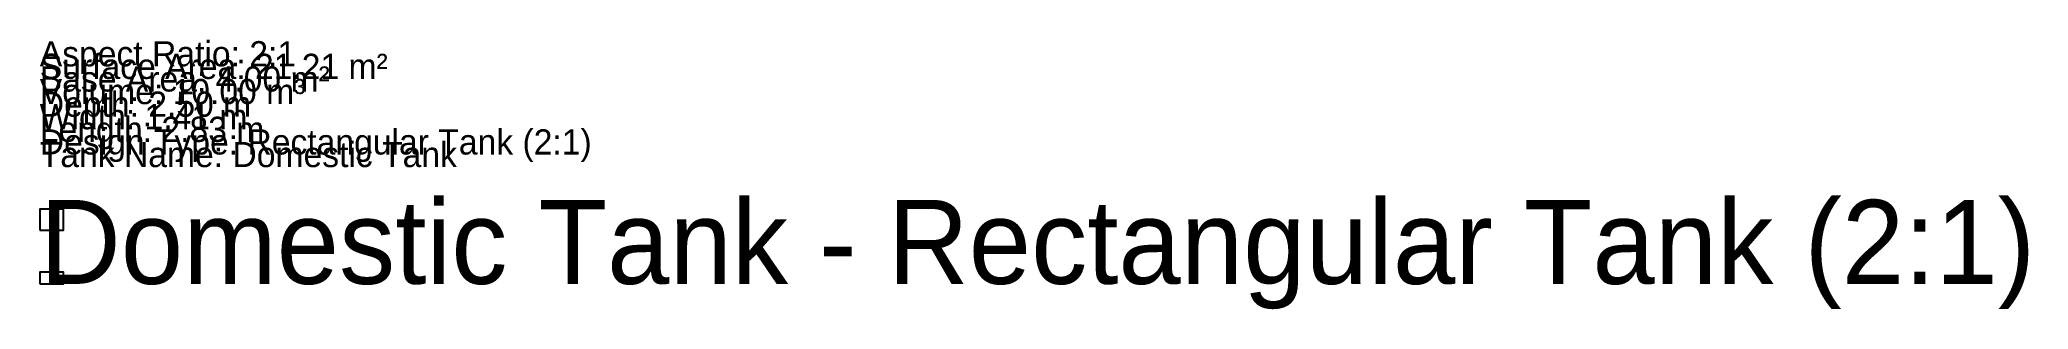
# Model space of a CAD drawing. Header units: metres. Extents: x 0 to 237, y -3 to 29.
import ezdxf

# ---------------------------------------------------------------- set-up
doc = ezdxf.new("R2010")
doc.units = ezdxf.units.M

msp = doc.modelspace()

# ---------------------------------------------------------------- linework, layer by layer
at = {"color": 2}
msp.add_lwpolyline([(0, 6.41), (2.83, 6.41), (2.83, 8.91), (0, 8.91), (0, 6.41)], dxfattribs=at)
at = {"color": 1}
msp.add_lwpolyline([(0, 0), (2.83, 0), (2.83, 1.41), (0, 1.41), (0, 0)], dxfattribs=at)

# ---------------------------------------------------------------- texts
for s, height, p in [('Aspect Ratio: 2:1', 3, (0, 25.91)), ('Surface Area: 21.21 m²', 3, (0, 24.41)), ('Volume: 10.00 m³', 3, (0, 21.41)), ('Base Area: 4.00 m²', 3, (0, 22.91)), ('Width: 1.41 m', 3, (0, 18.41)), ('Depth: 2.50 m', 3, (0, 19.91)), ('Length: 2.83 m', 3, (0, 16.91)), ('Tank Name: Domestic Tank', 3, (0, 13.91)), ('Design Type: Rectangular Tank (2:1)', 3, (0, 15.41)), ('Domestic Tank - Rectangular Tank (2:1)', 10, (0, 0))]:
    msp.add_text(s, height=height).set_placement(p)

doc.saveas('drawing.dxf')
